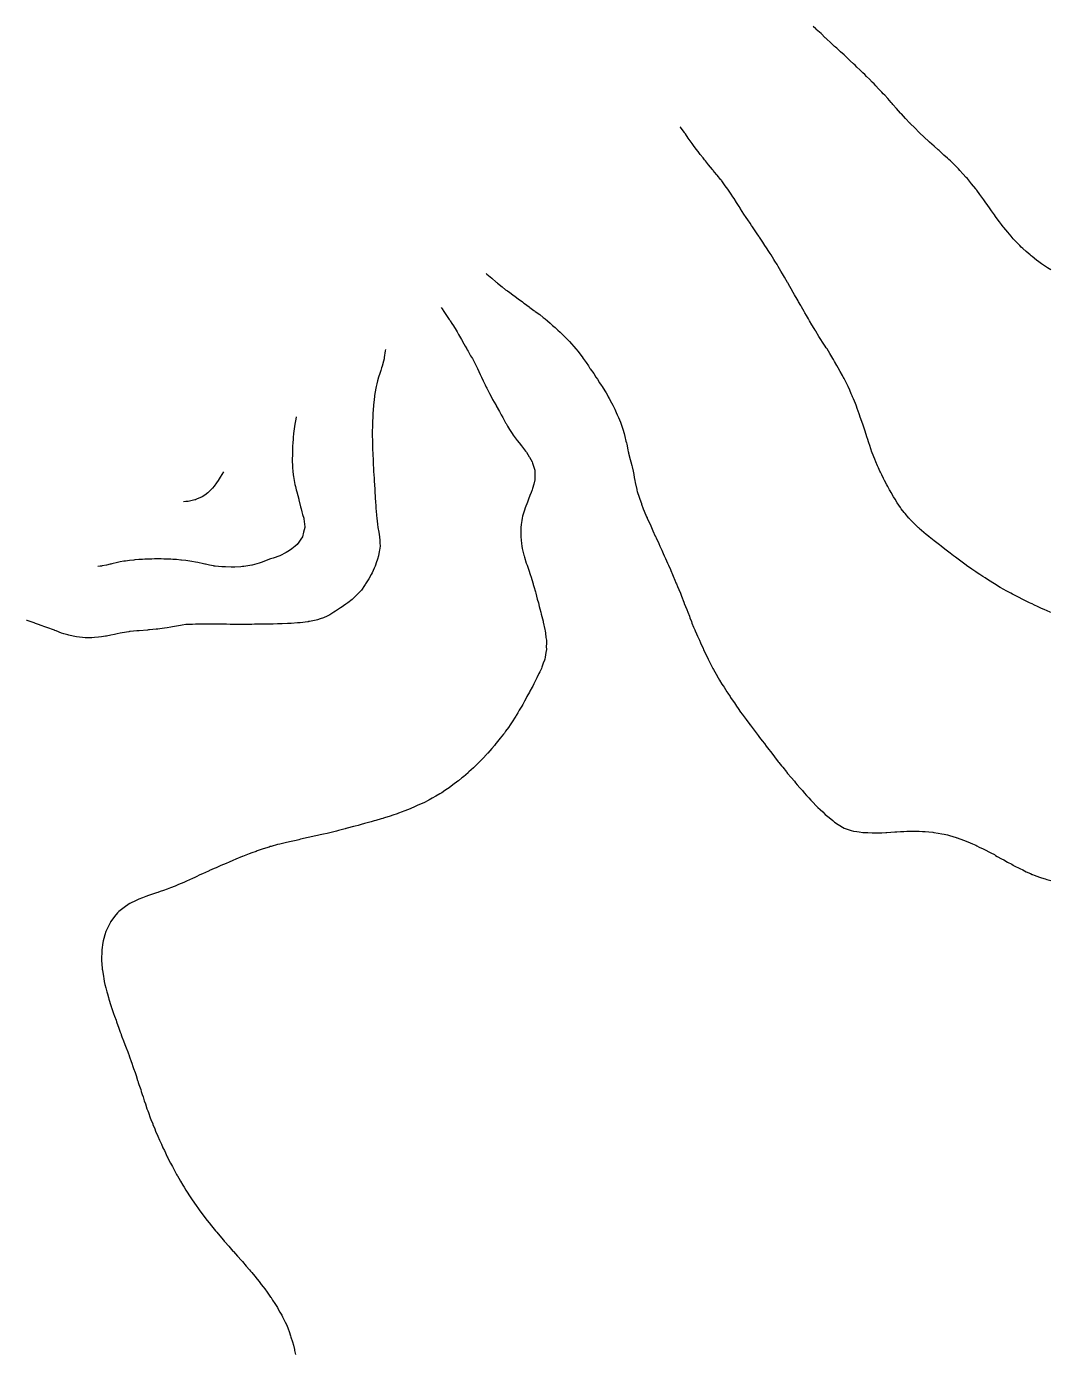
# Model space of a CAD drawing. Extents: x -717078 to -715000, y -984629 to -984000.
# Drawn here: x -716828.5 to -716719.5, y -984265.2 to -984124.2 of the extents above; entities that cross this region are included whole.
import ezdxf

# ---------------------------------------------------------------- set-up
doc = ezdxf.new("R2010")
doc.units = 0
doc.layers.add('buffer_B2_0_1_clip', color=7, linetype='Continuous')

msp = doc.modelspace()

# ---------------------------------------------------------------- linework, layer by layer
at = {"layer": 'buffer_B2_0_1_clip'}
for points in [[(-716719.5, -984150.1), (-716719.86, -984149.86), (-716720.4, -984149.5), (-716720.46, -984149.46), (-716720.5, -984149.43), (-716720.78, -984149.22), (-716721.04, -984149.04), (-716721.5, -984148.67), (-716721.6, -984148.6), (-716721.71, -984148.5), (-716722.14, -984148.14), (-716722.5, -984147.8), (-716722.66, -984147.66), (-716722.81, -984147.5), (-716723.15, -984147.15), (-716723.5, -984146.79), (-716723.63, -984146.63), (-716723.74, -984146.5), (-716724.09, -984146.09), (-716724.5, -984145.58), (-716724.54, -984145.54), (-716724.56, -984145.5), (-716724.75, -984145.25), (-716724.96, -984144.96), (-716725.31, -984144.5), (-716725.39, -984144.39), (-716725.5, -984144.24), (-716725.81, -984143.81), (-716726.02, -984143.5), (-716726.22, -984143.22), (-716726.5, -984142.83), (-716726.64, -984142.64), (-716726.73, -984142.5), (-716727.06, -984142.06), (-716727.39, -984141.61), (-716727.47, -984141.5), (-716727.48, -984141.48), (-716727.5, -984141.46), (-716727.93, -984140.93), (-716728.27, -984140.5), (-716728.38, -984140.38), (-716728.5, -984140.24), (-716728.85, -984139.85), (-716729.17, -984139.5), (-716729.33, -984139.33), (-716729.5, -984139.16), (-716729.84, -984138.84), (-716730.18, -984138.5), (-716730.35, -984138.35), (-716730.5, -984138.2), (-716730.87, -984137.87), (-716731.28, -984137.5), (-716731.4, -984137.4), (-716731.5, -984137.3), (-716731.93, -984136.93), (-716732.4, -984136.5), (-716732.45, -984136.45), (-716732.5, -984136.41), (-716732.98, -984135.98), (-716733.47, -984135.5), (-716733.49, -984135.49), (-716733.5, -984135.47), (-716733.99, -984134.99), (-716734.47, -984134.5), (-716734.48, -984134.48), (-716734.5, -984134.47), (-716734.97, -984133.97), (-716735.4, -984133.5), (-716735.45, -984133.45), (-716735.5, -984133.4), (-716735.93, -984132.93), (-716736.3, -984132.5), (-716736.4, -984132.4), (-716736.5, -984132.28), (-716736.86, -984131.86), (-716737.18, -984131.5), (-716737.34, -984131.34), (-716737.5, -984131.16), (-716737.82, -984130.82), (-716738.11, -984130.5), (-716738.3, -984130.3), (-716738.5, -984130.11), (-716738.8, -984129.8), (-716739.1, -984129.5), (-716739.3, -984129.3), (-716739.5, -984129.11), (-716739.81, -984128.81), (-716740.13, -984128.5), (-716740.32, -984128.32), (-716740.5, -984128.16), (-716740.84, -984127.84), (-716741.2, -984127.5), (-716741.36, -984127.36), (-716741.5, -984127.22), (-716741.88, -984126.88), (-716742.28, -984126.5), (-716742.4, -984126.4), (-716742.5, -984126.3), (-716742.92, -984125.92), (-716743.36, -984125.5), (-716743.43, -984125.43), (-716743.5, -984125.38), (-716743.95, -984124.95), (-716744.45, -984124.5), (-716744.47, -984124.47), (-716744.5, -984124.45), (-716744.79, -984124.19)], [(-716719.53, -984186.53), (-716719.59, -984186.5), (-716720.23, -984186.23), (-716720.5, -984186.11), (-716720.92, -984185.92), (-716721.23, -984185.77), (-716721.5, -984185.64), (-716721.6, -984185.6), (-716721.79, -984185.5), (-716722.27, -984185.27), (-716722.5, -984185.15), (-716722.93, -984184.93), (-716723.22, -984184.78), (-716723.5, -984184.64), (-716723.59, -984184.59), (-716723.75, -984184.5), (-716724.24, -984184.24), (-716724.5, -984184.09), (-716724.88, -984183.88), (-716725.5, -984183.5), (-716725.5, -984183.5), (-716725.5, -984183.5), (-716725.5, -984183.5), (-716726.12, -984183.12), (-716726.5, -984182.87), (-716726.73, -984182.73), (-716727.06, -984182.5), (-716727.33, -984182.33), (-716727.5, -984182.21), (-716727.92, -984181.92), (-716728.46, -984181.54), (-716728.5, -984181.51), (-716728.51, -984181.51), (-716728.52, -984181.5), (-716729.09, -984181.09), (-716729.5, -984180.78), (-716729.66, -984180.66), (-716729.87, -984180.5), (-716730.23, -984180.23), (-716730.5, -984180.02), (-716730.79, -984179.79), (-716731.17, -984179.5), (-716731.36, -984179.36), (-716731.5, -984179.25), (-716731.92, -984178.92), (-716732.45, -984178.5), (-716732.48, -984178.48), (-716732.5, -984178.46), (-716732.76, -984178.24), (-716733.02, -984178.02), (-716733.5, -984177.6), (-716733.55, -984177.55), (-716733.61, -984177.5), (-716734.06, -984177.06), (-716734.5, -984176.61), (-716734.55, -984176.55), (-716734.6, -984176.5), (-716735.01, -984176.01), (-716735.09, -984175.91), (-716735.41, -984175.5), (-716735.45, -984175.45), (-716735.5, -984175.37), (-716735.86, -984174.86), (-716736.08, -984174.5), (-716736.24, -984174.24), (-716736.5, -984173.79), (-716736.61, -984173.61), (-716736.66, -984173.5), (-716736.86, -984173.14), (-716736.96, -984172.96), (-716737.2, -984172.5), (-716737.3, -984172.3), (-716737.5, -984171.89), (-716737.63, -984171.63), (-716737.69, -984171.5), (-716737.84, -984171.16), (-716737.94, -984170.94), (-716738.13, -984170.5), (-716738.24, -984170.24), (-716738.5, -984169.55), (-716738.51, -984169.51), (-716738.52, -984169.5), (-716738.53, -984169.47), (-716738.77, -984168.77), (-716738.86, -984168.5), (-716739.02, -984168.02), (-716739.03, -984167.97), (-716739.18, -984167.5), (-716739.26, -984167.26), (-716739.5, -984166.51), (-716739.5, -984166.5), (-716739.5, -984166.5), (-716739.5, -984166.5), (-716739.77, -984165.77), (-716739.86, -984165.5), (-716740.03, -984165.03), (-716740.06, -984164.94), (-716740.22, -984164.5), (-716740.3, -984164.3), (-716740.5, -984163.81), (-716740.59, -984163.59), (-716740.63, -984163.5), (-716740.74, -984163.26), (-716740.9, -984162.9), (-716741.08, -984162.5), (-716741.22, -984162.22), (-716741.5, -984161.65), (-716741.55, -984161.55), (-716741.58, -984161.5), (-716741.67, -984161.33), (-716741.9, -984160.9), (-716742.11, -984160.5), (-716742.26, -984160.26), (-716742.5, -984159.82), (-716742.62, -984159.62), (-716742.69, -984159.5), (-716743, -984159), (-716743.02, -984158.98), (-716743.31, -984158.5), (-716743.39, -984158.39), (-716743.5, -984158.2), (-716743.78, -984157.78), (-716743.96, -984157.5), (-716744.17, -984157.17), (-716744.5, -984156.62), (-716744.55, -984156.55), (-716744.57, -984156.5), (-716744.69, -984156.31), (-716744.93, -984155.93), (-716745.18, -984155.5), (-716745.3, -984155.3), (-716745.5, -984154.95), (-716745.67, -984154.67), (-716745.76, -984154.5), (-716746.03, -984154.03), (-716746.11, -984153.89), (-716746.33, -984153.5), (-716746.39, -984153.39), (-716746.5, -984153.2), (-716746.76, -984152.76), (-716746.9, -984152.5), (-716747.12, -984152.12), (-716747.41, -984151.59), (-716747.46, -984151.5), (-716747.47, -984151.47), (-716747.5, -984151.43), (-716747.85, -984150.85), (-716748.04, -984150.5), (-716748.21, -984150.21), (-716748.5, -984149.72), (-716748.58, -984149.58), (-716748.63, -984149.5), (-716748.85, -984149.15), (-716748.97, -984148.97), (-716749.25, -984148.5), (-716749.35, -984148.35), (-716749.5, -984148.12), (-716749.75, -984147.75), (-716749.92, -984147.5), (-716750.15, -984147.15), (-716750.5, -984146.62), (-716750.55, -984146.55), (-716750.58, -984146.5), (-716750.76, -984146.24), (-716750.95, -984145.95), (-716751.25, -984145.5), (-716751.35, -984145.35), (-716751.5, -984145.13), (-716751.75, -984144.75), (-716751.92, -984144.5), (-716752.15, -984144.15), (-716752.5, -984143.59), (-716752.54, -984143.54), (-716752.56, -984143.5), (-716752.67, -984143.33), (-716752.93, -984142.93), (-716753.2, -984142.5), (-716753.32, -984142.32), (-716753.5, -984142.03), (-716753.72, -984141.72), (-716753.86, -984141.5), (-716754.13, -984141.13), (-716754.5, -984140.62), (-716754.55, -984140.55), (-716754.6, -984140.5), (-716755.01, -984140.01), (-716755.06, -984139.94), (-716755.41, -984139.5), (-716755.45, -984139.45), (-716755.5, -984139.4), (-716755.91, -984138.91), (-716756.24, -984138.5), (-716756.36, -984138.36), (-716756.5, -984138.17), (-716756.8, -984137.8), (-716757.02, -984137.5), (-716757.23, -984137.23), (-716757.5, -984136.86), (-716757.65, -984136.65), (-716757.76, -984136.5), (-716758.07, -984136.07), (-716758.38, -984135.62), (-716758.46, -984135.5), (-716758.48, -984135.48), (-716758.5, -984135.45), (-716758.9, -984134.9), (-716758.92, -984134.86)], [(-716779.58, -984150.46), (-716779.54, -984150.5), (-716779.52, -984150.52), (-716779.5, -984150.53), (-716779.33, -984150.67), (-716778.96, -984150.96), (-716778.5, -984151.4), (-716778.44, -984151.44), (-716778.38, -984151.5), (-716777.88, -984151.88), (-716777.5, -984152.2), (-716777.31, -984152.31), (-716777.07, -984152.5), (-716776.73, -984152.73), (-716776.5, -984152.92), (-716776.16, -984153.16), (-716775.72, -984153.5), (-716775.59, -984153.59), (-716775.5, -984153.67), (-716775.01, -984154.01), (-716774.92, -984154.08), (-716774.5, -984154.4), (-716774.44, -984154.44), (-716774.35, -984154.5), (-716773.85, -984154.85), (-716773.5, -984155.14), (-716773.29, -984155.29), (-716773.05, -984155.5), (-716772.75, -984155.75), (-716772.5, -984155.99), (-716772.22, -984156.22), (-716771.94, -984156.5), (-716771.71, -984156.71), (-716771.5, -984156.93), (-716771.2, -984157.2), (-716770.92, -984157.5), (-716770.71, -984157.71), (-716770.5, -984157.96), (-716770.24, -984158.24), (-716770.02, -984158.5), (-716769.78, -984158.78), (-716769.5, -984159.17), (-716769.35, -984159.35), (-716769.24, -984159.5), (-716768.93, -984159.93), (-716768.7, -984160.3), (-716768.57, -984160.5), (-716768.54, -984160.54), (-716768.5, -984160.61), (-716768.13, -984161.13), (-716767.9, -984161.5), (-716767.73, -984161.73), (-716767.5, -984162.11), (-716767.34, -984162.34), (-716767.23, -984162.5), (-716766.95, -984162.95), (-716766.82, -984163.18), (-716766.64, -984163.5), (-716766.59, -984163.59), (-716766.5, -984163.76), (-716766.23, -984164.23), (-716766.09, -984164.5), (-716765.9, -984164.9), (-716765.73, -984165.27), (-716765.63, -984165.5), (-716765.59, -984165.59), (-716765.5, -984165.81), (-716765.29, -984166.29), (-716765.21, -984166.5), (-716765.06, -984166.94), (-716765.03, -984167.03), (-716764.88, -984167.5), (-716764.81, -984167.81), (-716764.7, -984168.3), (-716764.65, -984168.5), (-716764.62, -984168.62), (-716764.5, -984169.24), (-716764.45, -984169.45), (-716764.44, -984169.5), (-716764.42, -984169.58), (-716764.25, -984170.25), (-716764.18, -984170.5), (-716764.08, -984170.92), (-716764.05, -984171.05), (-716763.94, -984171.5), (-716763.87, -984171.87), (-716763.81, -984172.19), (-716763.75, -984172.5), (-716763.71, -984172.71), (-716763.56, -984173.44), (-716763.55, -984173.5), (-716763.54, -984173.54), (-716763.5, -984173.66), (-716763.29, -984174.29), (-716763.22, -984174.5), (-716763.06, -984174.94), (-716763.03, -984175.03), (-716762.86, -984175.5), (-716762.75, -984175.75), (-716762.5, -984176.38), (-716762.46, -984176.46), (-716762.44, -984176.5), (-716762.4, -984176.6), (-716762.14, -984177.14), (-716761.99, -984177.5), (-716761.84, -984177.84), (-716761.58, -984178.42), (-716761.54, -984178.5), (-716761.53, -984178.53), (-716761.5, -984178.6), (-716761.21, -984179.21), (-716761.08, -984179.5), (-716760.9, -984179.9), (-716760.74, -984180.26), (-716760.63, -984180.5), (-716760.59, -984180.59), (-716760.5, -984180.81), (-716760.28, -984181.28), (-716760.18, -984181.5), (-716759.98, -984181.98), (-716759.94, -984182.06), (-716759.75, -984182.5), (-716759.68, -984182.68), (-716759.5, -984183.11), (-716759.38, -984183.38), (-716759.33, -984183.5), (-716759.21, -984183.79), (-716759.09, -984184.09), (-716758.91, -984184.5), (-716758.8, -984184.8), (-716758.55, -984185.45), (-716758.53, -984185.5), (-716758.52, -984185.52), (-716758.5, -984185.58), (-716758.24, -984186.24), (-716758.13, -984186.5), (-716757.95, -984186.95), (-716757.89, -984187.11), (-716757.74, -984187.5), (-716757.68, -984187.68), (-716757.5, -984188.12), (-716757.38, -984188.38), (-716757.33, -984188.5), (-716757.19, -984188.81), (-716757.08, -984189.08), (-716756.89, -984189.5), (-716756.77, -984189.77), (-716756.5, -984190.39), (-716756.46, -984190.46), (-716756.45, -984190.5), (-716756.4, -984190.6), (-716756.13, -984191.13), (-716755.96, -984191.5), (-716755.5, -984192.42), (-716755.47, -984192.47), (-716755.46, -984192.5), (-716755.39, -984192.61), (-716755.11, -984193.11), (-716754.88, -984193.5), (-716754.74, -984193.74), (-716754.5, -984194.16), (-716754.36, -984194.36), (-716754.27, -984194.5), (-716753.97, -984194.97), (-716753.87, -984195.13), (-716753.63, -984195.5), (-716753.58, -984195.58), (-716753.5, -984195.71), (-716753.17, -984196.17), (-716752.94, -984196.5), (-716752.76, -984196.76), (-716752.5, -984197.14), (-716752.35, -984197.35), (-716752.23, -984197.5), (-716751.92, -984197.92), (-716751.52, -984198.48), (-716751.51, -984198.5), (-716751.5, -984198.5), (-716751.5, -984198.51), (-716751.07, -984199.07), (-716750.74, -984199.5), (-716750.64, -984199.64), (-716750.5, -984199.84), (-716750.2, -984200.2), (-716749.97, -984200.5), (-716749.77, -984200.77), (-716749.5, -984201.14), (-716749.33, -984201.33), (-716749.2, -984201.5), (-716748.89, -984201.89), (-716748.5, -984202.42), (-716748.46, -984202.46), (-716748.43, -984202.5), (-716748.15, -984202.85), (-716748.02, -984203.02), (-716747.63, -984203.5), (-716747.58, -984203.58), (-716747.5, -984203.68), (-716747.12, -984204.12), (-716746.79, -984204.5), (-716746.66, -984204.66), (-716746.5, -984204.87), (-716746.2, -984205.2), (-716745.93, -984205.5), (-716745.73, -984205.73), (-716745.5, -984206.01), (-716745.26, -984206.26), (-716745.03, -984206.5), (-716744.78, -984206.78), (-716744.5, -984207.08), (-716744.28, -984207.28), (-716744.04, -984207.5), (-716743.77, -984207.77), (-716743.5, -984208.03), (-716743.24, -984208.24), (-716742.91, -984208.5), (-716742.69, -984208.69), (-716742.5, -984208.84), (-716742.11, -984209.11), (-716741.5, -984209.5), (-716741.5, -984209.5), (-716741.5, -984209.5), (-716741.5, -984209.5), (-716740.73, -984209.73), (-716740.5, -984209.8), (-716740.15, -984209.85), (-716739.88, -984209.88), (-716739.5, -984209.94), (-716739.04, -984209.96), (-716738.97, -984209.97), (-716738.5, -984209.99), (-716738.01, -984209.99), (-716737.99, -984209.99), (-716737.5, -984209.99), (-716737.04, -984209.96), (-716736.95, -984209.95), (-716736.11, -984209.89), (-716735.88, -984209.88), (-716735.5, -984209.85), (-716735.16, -984209.84), (-716734.83, -984209.83), (-716734.5, -984209.81), (-716734.18, -984209.82), (-716733.82, -984209.82), (-716733.5, -984209.82), (-716733.16, -984209.84), (-716732.86, -984209.86), (-716732.5, -984209.87), (-716732.07, -984209.93), (-716731.95, -984209.95), (-716731.5, -984210.01), (-716731.1, -984210.1), (-716730.86, -984210.14), (-716730.5, -984210.22), (-716730.29, -984210.29), (-716729.59, -984210.5), (-716729.52, -984210.52), (-716729.5, -984210.52), (-716729.46, -984210.54), (-716728.78, -984210.78), (-716728.5, -984210.87), (-716728.07, -984211.07), (-716727.83, -984211.17), (-716727.5, -984211.31), (-716727.38, -984211.38), (-716727.14, -984211.5), (-716726.7, -984211.7), (-716726.5, -984211.79), (-716726.04, -984212.04), (-716725.89, -984212.11), (-716725.5, -984212.31), (-716725.39, -984212.39), (-716725.21, -984212.5), (-716724.74, -984212.74), (-716724.5, -984212.86), (-716724.1, -984213.1), (-716723.66, -984213.34), (-716723.5, -984213.43), (-716723.46, -984213.46), (-716723.39, -984213.5), (-716722.8, -984213.8), (-716722.5, -984213.94), (-716722.13, -984214.13), (-716721.67, -984214.33), (-716721.5, -984214.41), (-716721.44, -984214.44), (-716721.29, -984214.5), (-716720.71, -984214.71), (-716720.5, -984214.77), (-716720.12, -984214.88), (-716719.94, -984214.94), (-716719.5, -984215.05)], [(-716784.37, -984154.09), (-716784.25, -984154.25), (-716784.07, -984154.5), (-716783.85, -984154.85), (-716783.5, -984155.35), (-716783.44, -984155.44), (-716783.39, -984155.5), (-716783.21, -984155.79), (-716783.05, -984156.05), (-716782.75, -984156.5), (-716782.67, -984156.67), (-716782.5, -984156.97), (-716782.31, -984157.31), (-716782.19, -984157.5), (-716781.95, -984157.95), (-716781.8, -984158.2), (-716781.62, -984158.5), (-716781.58, -984158.58), (-716781.5, -984158.73), (-716781.22, -984159.22), (-716781.04, -984159.5), (-716780.86, -984159.86), (-716780.57, -984160.43), (-716780.53, -984160.5), (-716780.52, -984160.52), (-716780.5, -984160.57), (-716780.21, -984161.21), (-716780.05, -984161.5), (-716779.88, -984161.88), (-716779.67, -984162.33), (-716779.59, -984162.5), (-716779.56, -984162.56), (-716779.5, -984162.69), (-716779.23, -984163.23), (-716779.08, -984163.5), (-716778.88, -984163.88), (-716778.55, -984164.45), (-716778.52, -984164.5), (-716778.51, -984164.51), (-716778.5, -984164.54), (-716778.16, -984165.16), (-716777.97, -984165.5), (-716777.81, -984165.81), (-716777.5, -984166.35), (-716777.45, -984166.45), (-716777.41, -984166.5), (-716777.29, -984166.71), (-716777.08, -984167.08), (-716776.81, -984167.5), (-716776.69, -984167.69), (-716776.5, -984167.95), (-716776.26, -984168.26), (-716776.06, -984168.5), (-716775.82, -984168.82), (-716775.5, -984169.23), (-716775.38, -984169.38), (-716775.29, -984169.5), (-716774.99, -984169.99), (-716774.97, -984170.03), (-716774.68, -984170.5), (-716774.64, -984170.64), (-716774.5, -984171.09), (-716774.41, -984171.41), (-716774.39, -984171.5), (-716774.39, -984171.61), (-716774.4, -984172.4), (-716774.4, -984172.5), (-716774.42, -984172.58), (-716774.5, -984172.88), (-716774.64, -984173.36), (-716774.67, -984173.5), (-716774.78, -984173.78), (-716774.91, -984174.09), (-716775.07, -984174.5), (-716775.19, -984174.81), (-716775.42, -984175.42), (-716775.45, -984175.5), (-716775.46, -984175.54), (-716775.5, -984175.65), (-716775.69, -984176.31), (-716775.74, -984176.5), (-716775.77, -984176.77), (-716775.83, -984177.17), (-716775.87, -984177.5), (-716775.88, -984177.88), (-716775.88, -984178.12), (-716775.88, -984178.5), (-716775.85, -984178.85), (-716775.81, -984179.19), (-716775.77, -984179.5), (-716775.73, -984179.73), (-716775.55, -984180.45), (-716775.54, -984180.5), (-716775.53, -984180.53), (-716775.5, -984180.65), (-716775.3, -984181.3), (-716775.22, -984181.5), (-716775.08, -984181.92), (-716775.04, -984182.04), (-716774.88, -984182.5), (-716774.79, -984182.79), (-716774.6, -984183.4), (-716774.57, -984183.5), (-716774.56, -984183.56), (-716774.5, -984183.77), (-716774.34, -984184.34), (-716774.29, -984184.5), (-716774.21, -984184.79), (-716774.13, -984185.13), (-716774.02, -984185.5), (-716773.92, -984185.92), (-716773.85, -984186.15), (-716773.76, -984186.5), (-716773.71, -984186.71), (-716773.52, -984187.48), (-716773.52, -984187.5), (-716773.52, -984187.52), (-716773.5, -984187.59), (-716773.34, -984188.34), (-716773.3, -984188.5), (-716773.27, -984188.73), (-716773.21, -984189.21), (-716773.16, -984189.5), (-716773.16, -984189.84), (-716773.17, -984190.17), (-716773.16, -984190.5), (-716773.21, -984190.79), (-716773.31, -984191.31), (-716773.34, -984191.5), (-716773.38, -984191.62), (-716773.5, -984191.95), (-716773.64, -984192.36), (-716773.7, -984192.5), (-716773.87, -984192.87), (-716773.95, -984193.05), (-716774.17, -984193.5), (-716774.28, -984193.72), (-716774.5, -984194.14), (-716774.62, -984194.38), (-716774.68, -984194.5), (-716774.91, -984194.91), (-716774.97, -984195.03), (-716775.23, -984195.5), (-716775.33, -984195.67), (-716775.5, -984195.98), (-716775.68, -984196.32), (-716775.79, -984196.5), (-716776.05, -984196.95), (-716776.21, -984197.21), (-716776.39, -984197.5), (-716776.43, -984197.57), (-716776.5, -984197.69), (-716776.81, -984198.19), (-716777.02, -984198.5), (-716777.21, -984198.79), (-716777.5, -984199.18), (-716777.63, -984199.37), (-716777.74, -984199.5), (-716778.07, -984199.93), (-716778.5, -984200.46), (-716778.52, -984200.48), (-716778.53, -984200.5), (-716778.7, -984200.7), (-716778.97, -984201.03), (-716779.4, -984201.5), (-716779.45, -984201.55), (-716779.5, -984201.61), (-716779.93, -984202.07), (-716780.35, -984202.5), (-716780.42, -984202.58), (-716780.5, -984202.65), (-716780.93, -984203.07), (-716781.4, -984203.5), (-716781.45, -984203.55), (-716781.5, -984203.59), (-716781.98, -984204.02), (-716782.15, -984204.15), (-716782.5, -984204.44), (-716782.54, -984204.46), (-716782.58, -984204.5), (-716783.1, -984204.9), (-716783.5, -984205.19), (-716783.68, -984205.32), (-716783.96, -984205.5), (-716784.28, -984205.72), (-716784.5, -984205.85), (-716784.91, -984206.09), (-716785.31, -984206.31), (-716785.5, -984206.42), (-716785.55, -984206.45), (-716785.66, -984206.5), (-716786.21, -984206.79), (-716786.5, -984206.92), (-716786.9, -984207.1), (-716787.26, -984207.26), (-716787.5, -984207.37), (-716787.59, -984207.41), (-716787.84, -984207.5), (-716788.31, -984207.69), (-716788.5, -984207.76), (-716788.91, -984207.91), (-716789.04, -984207.96), (-716789.5, -984208.11), (-716789.79, -984208.21), (-716790.4, -984208.4), (-716790.5, -984208.43), (-716790.55, -984208.45), (-716790.75, -984208.5), (-716791.32, -984208.68), (-716791.5, -984208.73), (-716791.82, -984208.82), (-716792.1, -984208.9), (-716792.5, -984209.01), (-716792.88, -984209.12), (-716793.2, -984209.2), (-716793.5, -984209.28), (-716793.67, -984209.33), (-716794.34, -984209.5), (-716794.47, -984209.53), (-716794.5, -984209.54), (-716794.56, -984209.56), (-716795.26, -984209.74), (-716795.5, -984209.8), (-716795.91, -984209.91), (-716796.06, -984209.94), (-716796.5, -984210.05), (-716796.86, -984210.14), (-716797.22, -984210.22), (-716797.5, -984210.28), (-716797.68, -984210.32), (-716798.5, -984210.5), (-716798.5, -984210.5), (-716798.5, -984210.5), (-716799.32, -984210.68), (-716799.5, -984210.72), (-716799.79, -984210.79), (-716800.13, -984210.87), (-716800.5, -984210.95), (-716800.94, -984211.06), (-716801.09, -984211.09), (-716801.5, -984211.19), (-716801.75, -984211.25), (-716802.44, -984211.44), (-716802.5, -984211.45), (-716802.54, -984211.46), (-716802.66, -984211.5), (-716803.3, -984211.7), (-716803.5, -984211.77), (-716803.92, -984211.92), (-716804.04, -984211.96), (-716804.5, -984212.12), (-716804.77, -984212.23), (-716805.48, -984212.5), (-716805.49, -984212.51), (-716805.5, -984212.51), (-716805.52, -984212.52), (-716806.2, -984212.8), (-716806.5, -984212.93), (-716806.9, -984213.1), (-716807.24, -984213.24), (-716807.5, -984213.35), (-716807.61, -984213.39), (-716807.87, -984213.5), (-716808.3, -984213.7), (-716808.5, -984213.79), (-716808.99, -984214.01), (-716809.02, -984214.02), (-716809.5, -984214.24), (-716809.68, -984214.32), (-716810.1, -984214.5), (-716810.36, -984214.64), (-716810.5, -984214.71), (-716810.88, -984214.88), (-716811.05, -984214.95), (-716811.5, -984215.17), (-716811.74, -984215.26), (-716812.3, -984215.5), (-716812.43, -984215.57), (-716812.5, -984215.6), (-716812.66, -984215.66), (-716813.15, -984215.85), (-716813.5, -984216), (-716813.88, -984216.12), (-716814.25, -984216.25), (-716814.5, -984216.33), (-716814.63, -984216.37), (-716815.05, -984216.5), (-716815.38, -984216.62), (-716815.5, -984216.67), (-716815.77, -984216.77), (-716816.11, -984216.89), (-716816.5, -984217.05), (-716816.81, -984217.19), (-716817.47, -984217.5), (-716817.49, -984217.51), (-716817.5, -984217.52), (-716817.56, -984217.56), (-716818.07, -984217.93), (-716818.5, -984218.25), (-716818.63, -984218.37), (-716818.77, -984218.5), (-716819.1, -984218.9), (-716819.5, -984219.44), (-716819.53, -984219.47), (-716819.54, -984219.5), (-716819.58, -984219.58), (-716819.86, -984220.14), (-716820.03, -984220.5), (-716820.14, -984220.86), (-716820.25, -984221.25), (-716820.32, -984221.5), (-716820.34, -984221.66), (-716820.44, -984222.44), (-716820.45, -984222.5), (-716820.45, -984222.55), (-716820.47, -984223.47), (-716820.47, -984223.5), (-716820.47, -984223.53), (-716820.41, -984224.41), (-716820.41, -984224.5), (-716820.39, -984224.61), (-716820.28, -984225.28), (-716820.25, -984225.5), (-716820.19, -984225.81), (-716820.12, -984226.12), (-716820.04, -984226.5), (-716819.92, -984226.92), (-716819.86, -984227.14), (-716819.76, -984227.5), (-716819.7, -984227.7), (-716819.5, -984228.35), (-716819.46, -984228.46), (-716819.45, -984228.5), (-716819.43, -984228.57), (-716819.2, -984229.2), (-716819.1, -984229.5), (-716818.94, -984229.94), (-716818.89, -984230.11), (-716818.75, -984230.5), (-716818.68, -984230.68), (-716818.5, -984231.19), (-716818.41, -984231.41), (-716818.38, -984231.5), (-716818.31, -984231.69), (-716818.13, -984232.13), (-716818, -984232.5), (-716817.86, -984232.86), (-716817.69, -984233.3), (-716817.62, -984233.5), (-716817.59, -984233.59), (-716817.5, -984233.84), (-716817.32, -984234.32), (-716817.27, -984234.5), (-716817.14, -984234.86), (-716817.07, -984235.07), (-716816.92, -984235.5), (-716816.81, -984235.81), (-716816.64, -984236.36), (-716816.59, -984236.5), (-716816.57, -984236.57), (-716816.5, -984236.77), (-716816.32, -984237.32), (-716816.26, -984237.5), (-716816.15, -984237.85), (-716816.07, -984238.07), (-716815.94, -984238.5), (-716815.82, -984238.82), (-716815.65, -984239.35), (-716815.6, -984239.5), (-716815.57, -984239.57), (-716815.5, -984239.76), (-716815.3, -984240.3), (-716815.23, -984240.5), (-716815.04, -984240.96), (-716815.02, -984241.02), (-716814.83, -984241.5), (-716814.73, -984241.73), (-716814.5, -984242.27), (-716814.43, -984242.43), (-716814.4, -984242.5), (-716814.32, -984242.68), (-716814.12, -984243.12), (-716813.95, -984243.5), (-716813.8, -984243.8), (-716813.5, -984244.45), (-716813.48, -984244.48), (-716813.47, -984244.5), (-716813.45, -984244.55), (-716813.14, -984245.14), (-716812.95, -984245.5), (-716812.79, -984245.79), (-716812.5, -984246.33), (-716812.44, -984246.44), (-716812.4, -984246.5), (-716812.27, -984246.73), (-716812.07, -984247.07), (-716811.82, -984247.5), (-716811.7, -984247.7), (-716811.5, -984248.03), (-716811.32, -984248.32), (-716811.2, -984248.5), (-716810.92, -984248.92), (-716810.61, -984249.39), (-716810.54, -984249.5), (-716810.52, -984249.52), (-716810.5, -984249.55), (-716810.1, -984250.1), (-716809.81, -984250.5), (-716809.68, -984250.68), (-716809.5, -984250.92), (-716809.24, -984251.24), (-716809.04, -984251.5), (-716808.8, -984251.8), (-716808.5, -984252.17), (-716808.35, -984252.35), (-716808.22, -984252.5), (-716807.89, -984252.89), (-716807.5, -984253.35), (-716807.43, -984253.43), (-716807.37, -984253.5), (-716806.96, -984253.96), (-716806.5, -984254.5), (-716806.5, -984254.5), (-716806.5, -984254.5), (-716806.46, -984254.54), (-716806.02, -984255.02), (-716805.6, -984255.5), (-716805.55, -984255.55), (-716805.5, -984255.62), (-716805.09, -984256.09), (-716804.74, -984256.5), (-716804.63, -984256.63), (-716804.5, -984256.79), (-716804.18, -984257.18), (-716803.92, -984257.5), (-716803.73, -984257.73), (-716803.5, -984258.04), (-716803.29, -984258.29), (-716803.13, -984258.5), (-716802.86, -984258.86), (-716802.5, -984259.39), (-716802.45, -984259.45), (-716802.42, -984259.5), (-716802.28, -984259.72), (-716802.06, -984260.06), (-716801.78, -984260.5), (-716801.68, -984260.68), (-716801.5, -984261), (-716801.32, -984261.32), (-716801.22, -984261.5), (-716800.99, -984261.99), (-716800.96, -984262.04), (-716800.75, -984262.5), (-716800.68, -984262.68), (-716800.5, -984263.17), (-716800.41, -984263.41), (-716800.38, -984263.5), (-716800.33, -984263.67), (-716800.17, -984264.17), (-716800.08, -984264.5), (-716799.96, -984264.96), (-716799.94, -984265.06), (-716799.84, -984265.5)], [(-716790.28, -984158.55), (-716790.3, -984158.7), (-716790.41, -984159.41), (-716790.42, -984159.5), (-716790.43, -984159.57), (-716790.5, -984159.8), (-716790.65, -984160.35), (-716790.69, -984160.5), (-716790.78, -984160.78), (-716790.89, -984161.11), (-716791.03, -984161.5), (-716791.12, -984161.88), (-716791.21, -984162.21), (-716791.28, -984162.5), (-716791.31, -984162.69), (-716791.45, -984163.45), (-716791.45, -984163.5), (-716791.46, -984163.54), (-716791.5, -984163.92), (-716791.56, -984164.44), (-716791.56, -984164.5), (-716791.57, -984164.57), (-716791.62, -984165.38), (-716791.63, -984165.5), (-716791.64, -984165.64), (-716791.66, -984166.34), (-716791.67, -984166.5), (-716791.67, -984166.67), (-716791.68, -984167.32), (-716791.68, -984167.5), (-716791.68, -984167.68), (-716791.67, -984168.33), (-716791.67, -984168.5), (-716791.67, -984168.67), (-716791.65, -984169.35), (-716791.64, -984169.5), (-716791.63, -984169.63), (-716791.6, -984170.4), (-716791.6, -984170.5), (-716791.59, -984170.59), (-716791.55, -984171.45), (-716791.54, -984171.5), (-716791.54, -984171.54), (-716791.5, -984172.24), (-716791.49, -984172.49), (-716791.49, -984172.5), (-716791.48, -984172.52), (-716791.43, -984173.43), (-716791.42, -984173.5), (-716791.42, -984173.58), (-716791.37, -984174.37), (-716791.36, -984174.5), (-716791.35, -984174.65), (-716791.31, -984175.31), (-716791.29, -984175.5), (-716791.27, -984175.73), (-716791.23, -984176.23), (-716791.2, -984176.5), (-716791.16, -984176.84), (-716791.13, -984177.13), (-716791.08, -984177.5), (-716791, -984178), (-716791, -984178), (-716790.91, -984178.5), (-716790.89, -984178.89), (-716790.88, -984179.12), (-716790.86, -984179.5), (-716790.92, -984179.92), (-716790.94, -984180.06), (-716791.01, -984180.5), (-716791.13, -984180.87), (-716791.27, -984181.27), (-716791.35, -984181.5), (-716791.39, -984181.61), (-716791.5, -984181.83), (-716791.69, -984182.31), (-716791.79, -984182.5), (-716792.04, -984182.96), (-716792.19, -984183.19), (-716792.39, -984183.5), (-716792.43, -984183.57), (-716792.5, -984183.66), (-716792.84, -984184.16), (-716793.15, -984184.5), (-716793.32, -984184.68), (-716793.5, -984184.85), (-716793.83, -984185.17), (-716794.28, -984185.5), (-716794.4, -984185.6), (-716794.5, -984185.66), (-716794.99, -984186.01), (-716795.06, -984186.06), (-716795.5, -984186.34), (-716795.6, -984186.4), (-716795.77, -984186.5), (-716796.21, -984186.79), (-716796.5, -984186.94), (-716796.89, -984187.11), (-716797.21, -984187.21), (-716797.5, -984187.32), (-716797.64, -984187.36), (-716798.37, -984187.5), (-716798.48, -984187.52), (-716798.5, -984187.53), (-716798.53, -984187.53), (-716799.37, -984187.63), (-716799.5, -984187.64), (-716799.65, -984187.65), (-716800.3, -984187.7), (-716800.5, -984187.71), (-716800.71, -984187.71), (-716801.26, -984187.74), (-716801.5, -984187.75), (-716801.75, -984187.75), (-716802.23, -984187.77), (-716802.5, -984187.78), (-716802.78, -984187.78), (-716803.21, -984187.79), (-716803.5, -984187.8), (-716803.8, -984187.8), (-716804.2, -984187.8), (-716804.5, -984187.81), (-716804.81, -984187.81), (-716805.19, -984187.81), (-716805.5, -984187.81), (-716805.81, -984187.81), (-716806.19, -984187.81), (-716806.5, -984187.81), (-716806.81, -984187.81), (-716807.2, -984187.8), (-716807.5, -984187.8), (-716807.8, -984187.8), (-716808.2, -984187.8), (-716808.5, -984187.8), (-716808.8, -984187.8), (-716809.21, -984187.79), (-716809.5, -984187.8), (-716809.8, -984187.8), (-716810.21, -984187.79), (-716810.5, -984187.79), (-716810.81, -984187.81), (-716811.18, -984187.82), (-716811.5, -984187.84), (-716811.91, -984187.91), (-716812.07, -984187.93), (-716812.5, -984188.01), (-716812.92, -984188.08)], [(-716799.75, -984165.71), (-716799.77, -984165.77), (-716799.85, -984166.15), (-716799.92, -984166.5), (-716799.99, -984166.99), (-716799.99, -984167.01), (-716800.06, -984167.5), (-716800.09, -984167.91), (-716800.11, -984168.11), (-716800.14, -984168.5), (-716800.16, -984168.84), (-716800.17, -984169.17), (-716800.18, -984169.5), (-716800.18, -984169.82), (-716800.19, -984170.19), (-716800.19, -984170.5), (-716800.17, -984170.83), (-716800.16, -984171.16), (-716800.14, -984171.5), (-716800.09, -984171.91), (-716800.07, -984172.07), (-716800.01, -984172.5), (-716799.92, -984172.92), (-716799.86, -984173.14), (-716799.77, -984173.5), (-716799.72, -984173.72), (-716799.51, -984174.49), (-716799.51, -984174.5), (-716799.51, -984174.51), (-716799.5, -984174.54), (-716799.31, -984175.31), (-716799.25, -984175.5), (-716799.16, -984175.84), (-716799.1, -984176.1), (-716798.98, -984176.5), (-716798.94, -984176.94), (-716798.91, -984177.09), (-716798.87, -984177.5), (-716798.99, -984177.99), (-716798.99, -984178.01), (-716799.12, -984178.5), (-716799.27, -984178.73), (-716799.5, -984179.07), (-716799.69, -984179.31), (-716799.87, -984179.5)], [(-716807.5, -984171.56), (-716807.5, -984171.56), (-716807.85, -984172.15), (-716808.08, -984172.5), (-716808.24, -984172.76), (-716808.5, -984173.12), (-716808.67, -984173.33), (-716808.84, -984173.5), (-716809.19, -984173.81), (-716809.5, -984174.06), (-716809.78, -984174.22), (-716810.38, -984174.5), (-716810.47, -984174.53), (-716810.5, -984174.55), (-716810.56, -984174.56), (-716811.28, -984174.72), (-716811.5, -984174.75), (-716811.75, -984174.77)], [(-716799.87, -984179.5), (-716800.23, -984179.77), (-716800.5, -984179.96), (-716800.84, -984180.16), (-716801.5, -984180.5), (-716801.5, -984180.5), (-716801.5, -984180.5), (-716801.5, -984180.5), (-716802.24, -984180.76), (-716802.5, -984180.84), (-716802.98, -984181.02), (-716803.05, -984181.05), (-716803.5, -984181.22), (-716803.71, -984181.29), (-716804.45, -984181.5), (-716804.49, -984181.51), (-716804.5, -984181.51), (-716804.51, -984181.51), (-716805.36, -984181.64), (-716805.5, -984181.66), (-716805.67, -984181.67), (-716806.29, -984181.71), (-716806.5, -984181.72), (-716806.71, -984181.71), (-716807.3, -984181.7), (-716807.5, -984181.69), (-716807.68, -984181.68), (-716808.39, -984181.61), (-716808.5, -984181.6), (-716808.58, -984181.58), (-716809.01, -984181.5), (-716809.42, -984181.42), (-716809.5, -984181.41), (-716809.62, -984181.38), (-716810.23, -984181.23), (-716810.5, -984181.18), (-716810.88, -984181.12), (-716811.08, -984181.08), (-716811.5, -984181.02), (-716811.97, -984180.97), (-716812.04, -984180.96), (-716812.5, -984180.91), (-716812.89, -984180.89), (-716813.12, -984180.88), (-716813.5, -984180.86), (-716813.86, -984180.86), (-716814.15, -984180.85), (-716814.5, -984180.85), (-716814.85, -984180.85), (-716815.14, -984180.86), (-716815.5, -984180.86), (-716815.88, -984180.88), (-716816.11, -984180.89), (-716816.5, -984180.91), (-716816.95, -984180.95), (-716817.04, -984180.96), (-716817.5, -984181.01), (-716817.93, -984181.07), (-716818.1, -984181.1), (-716818.5, -984181.17), (-716818.77, -984181.23), (-716819.38, -984181.38), (-716819.5, -984181.41), (-716819.58, -984181.42), (-716819.96, -984181.5), (-716820.41, -984181.59), (-716820.5, -984181.61), (-716820.62, -984181.62), (-716820.86, -984181.65)], [(-716812.92, -984188.08), (-716813.11, -984188.11), (-716813.5, -984188.18), (-716813.78, -984188.22), (-716814.28, -984188.28), (-716814.5, -984188.31), (-716814.67, -984188.33), (-716815.39, -984188.39), (-716815.5, -984188.4), (-716815.59, -984188.41), (-716816.48, -984188.48), (-716816.5, -984188.48), (-716816.52, -984188.48), (-716816.74, -984188.5), (-716817.43, -984188.57), (-716817.5, -984188.58), (-716817.59, -984188.59), (-716818.29, -984188.71), (-716818.5, -984188.74), (-716818.81, -984188.81), (-716819.12, -984188.88), (-716819.5, -984188.97), (-716819.95, -984189.05), (-716820.07, -984189.07), (-716820.5, -984189.15), (-716820.82, -984189.18), (-716821.22, -984189.22), (-716821.5, -984189.24), (-716821.77, -984189.23), (-716822.23, -984189.23), (-716822.5, -984189.22), (-716822.83, -984189.17), (-716823.14, -984189.14), (-716823.5, -984189.08), (-716823.96, -984188.96), (-716824.07, -984188.93), (-716824.5, -984188.81), (-716824.73, -984188.73), (-716825.3, -984188.5), (-716825.45, -984188.45), (-716825.5, -984188.43), (-716825.6, -984188.4), (-716826.19, -984188.19), (-716826.5, -984188.08), (-716826.92, -984187.92), (-716827.18, -984187.82), (-716827.5, -984187.7), (-716827.65, -984187.65), (-716828.09, -984187.5), (-716828.41, -984187.41), (-716828.46, -984187.39)]]:
    msp.add_lwpolyline(points, dxfattribs=at)

doc.saveas('drawing.dxf')
